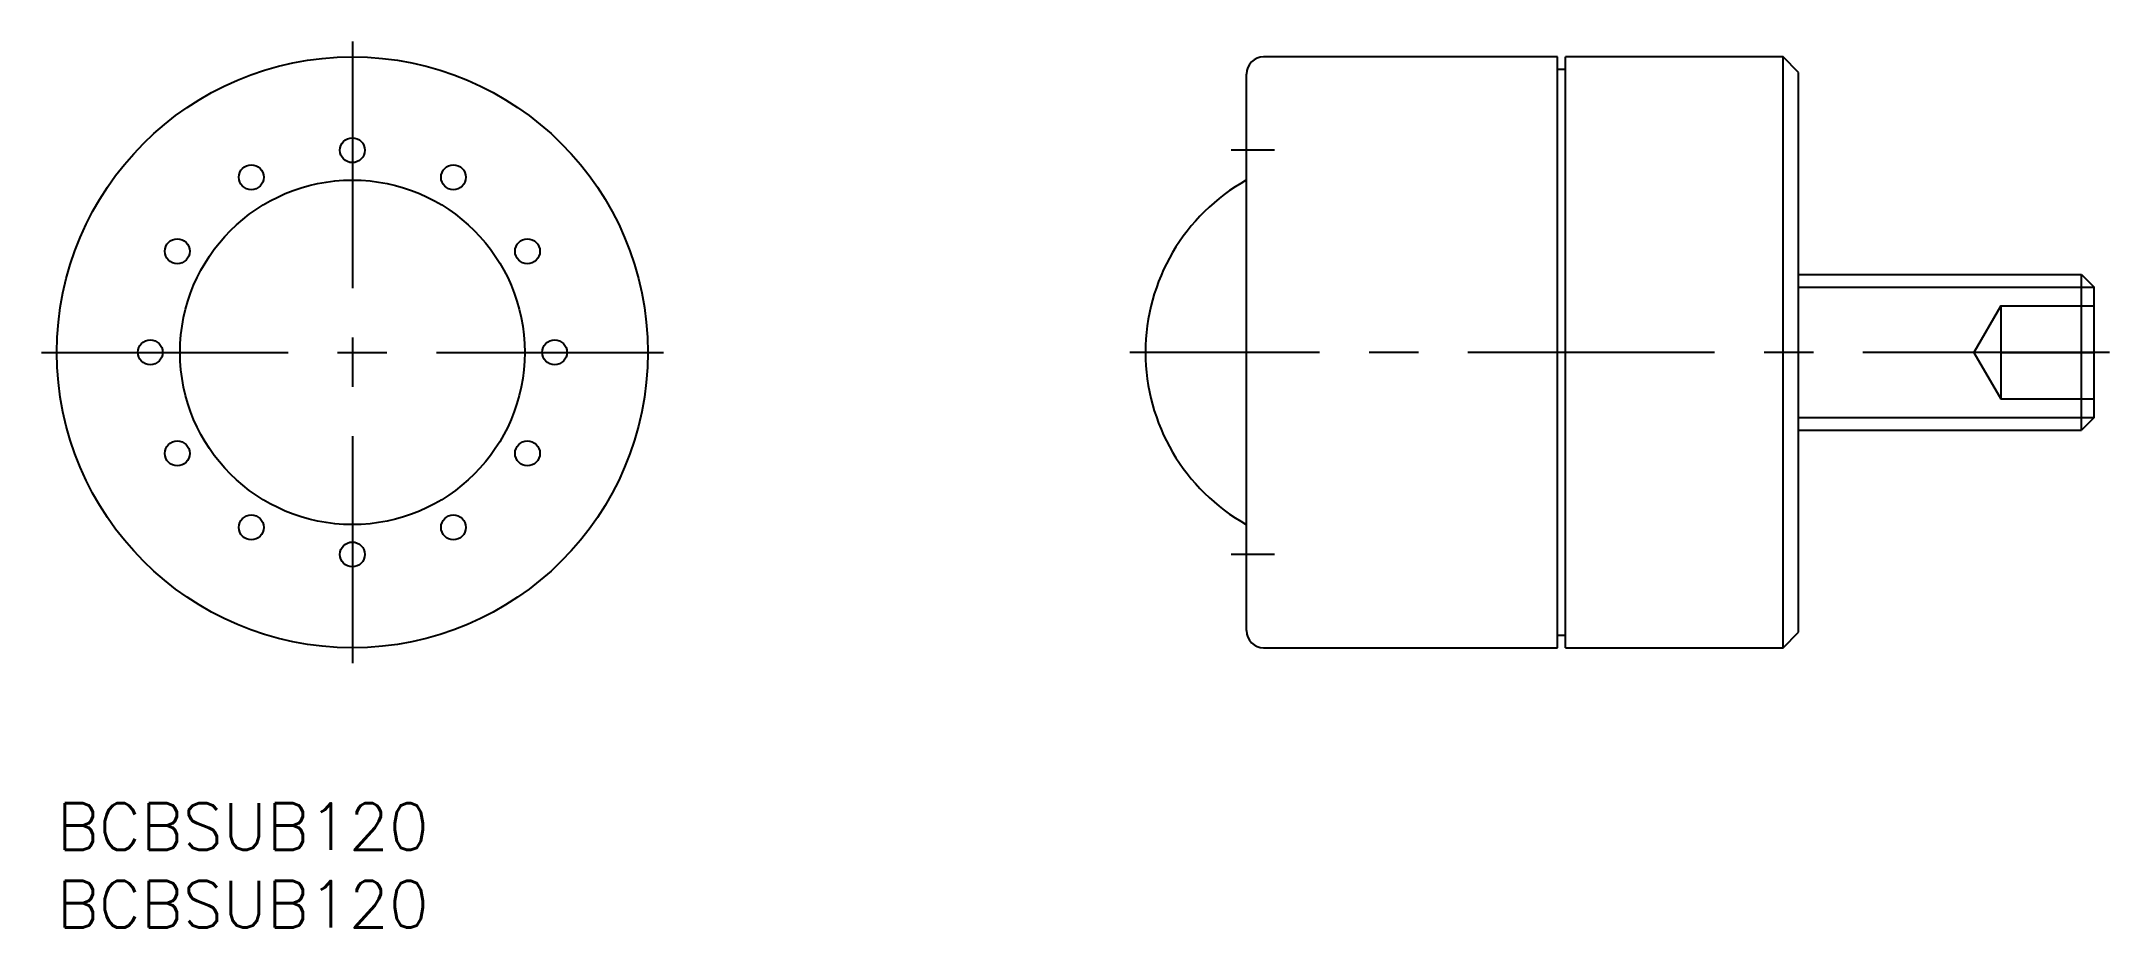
# Model space of a CAD drawing. Extents: x -1 to 132, y -8 to 49.
import ezdxf

# ---------------------------------------------------------------- set-up
doc = ezdxf.new("R2010")
doc.units = 0
doc.header["$LTSCALE"] = 0.5
doc.linetypes.add('CENTER', pattern=[50.8, 31.75, -6.35, 6.35, -6.35])
doc.linetypes.add('DASHED', pattern=[19.05, 12.7, -6.35])
for name, color, linetype in [('MSM_CENTER', 1, 'CENTER'), ('MSM_CONTINUOUS', 7, 'CONTINUOUS'), ('MSM_DASHED', 4, 'DASHED'), ('MSM_NARROW', 5, 'CONTINUOUS'), ('MSM_PART_NUMBER', 7, 'CONTINUOUS')]:
    doc.layers.add(name, color=color, linetype=linetype)
doc.styles.get("Standard").update_dxf_attribs({"font": 'txt.shx', "height": 1, "bigfont": 'bigfont.shx'})

# ---------------------------------------------------------------- blocks, each defined once
blk = doc.blocks.new('*U9')
at = {"layer": 'MSM_PART_NUMBER'}
blk.add_text('BCBSUB120', height=3, dxfattribs=at).set_placement((0, -3))
blk = doc.blocks.new('*U10')
at = {"layer": 'MSM_PART_NUMBER'}
blk.add_text('BCBSUB120', height=3, dxfattribs=at).set_placement((0, -8))

msp = doc.modelspace()

# ---------------------------------------------------------------- linework, layer by layer
at = {"layer": 'MSM_CENTER'}
for p, q in [((19, 49), (19, 9)), ((78.3, 42), (75.5, 42)), ((-1, 29), (39, 29)), ((132, 29), (69, 29)), ((78.3, 16), (75.5, 16))]:
    msp.add_line(p, q, dxfattribs=at)
at = {"layer": 'MSM_CONTINUOUS'}
for p, q in [((96.5, 48), (77.6, 48)), ((96.5, 10), (96.5, 48)), ((111, 48), (97, 48)), ((97, 10), (97, 48)), ((112, 47), (111, 48)), ((111, 10), (111, 48)), ((76.5, 11.1), (76.5, 46.9)), ((97, 47.2), (96.5, 47.2)), ((112, 11), (112, 47)), ((112, 34), (130.19, 34)), ((130.19, 24), (130.19, 34)), ((130.19, 34), (131, 33.19)), ((131, 24.81), (131, 33.19)), ((112, 24), (130.19, 24)), ((131, 24.81), (130.19, 24)), ((96.5, 10.8), (97, 10.8)), ((111, 10), (112, 11)), ((77.6, 10), (96.5, 10)), ((97, 10), (111, 10))]:
    msp.add_line(p, q, dxfattribs=at)
for centre, radius in [((19, 29), 19), ((19, 42), 0.8), ((19, 29), 11.08), ((12.5, 40.26), 0.8), ((25.5, 40.26), 0.8), ((7.74, 35.5), 0.8), ((30.26, 35.5), 0.8), ((6, 29), 0.8), ((32, 29), 0.8), ((7.74, 22.5), 0.8), ((30.26, 22.5), 0.8), ((12.5, 17.74), 0.8), ((25.5, 17.74), 0.8), ((19, 16), 0.8)]:
    msp.add_circle(centre, radius, dxfattribs=at)
for centre, radius, start, end in [((77.6, 46.9), 1.1, 90, 180), ((82.7, 29), 12.7, 119.2216, 240.7784), ((77.6, 11.1), 1.1, 180, 270)]:
    msp.add_arc(centre, radius, start, end, dxfattribs=at)
at = {"layer": 'MSM_DASHED'}
for p, q in [((125, 32), (123.27, 29)), ((125, 32), (131, 32)), ((125, 32), (125, 26)), ((123.27, 29), (125, 26)), ((125, 29), (131, 29)), ((125, 26), (131, 26))]:
    msp.add_line(p, q, dxfattribs=at)
at = {"layer": 'MSM_NARROW'}
for p, q in [((112, 33.19), (131, 33.19)), ((112, 24.81), (131, 24.81))]:
    msp.add_line(p, q, dxfattribs=at)

# ---------------------------------------------------------------- block references
at = {"layer": 'MSM_CONTINUOUS'}
for name in ['*U9', '*U10']:
    msp.add_blockref(name, (0, 0), dxfattribs=at)

doc.saveas('drawing.dxf')
